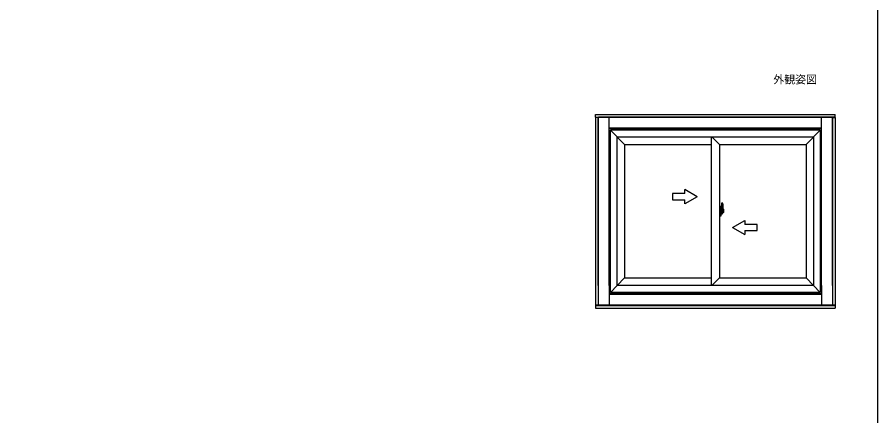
# Model space of a CAD drawing. Units: millimetres, scale not verified. Extents: x -525 to 525, y -783 to 779.
# Drawn here: x -106 to 525, y -288 to 4 of the extents above; entities that cross this region are included whole.
import ezdxf
from ezdxf.enums import TextEntityAlignment as Align

# ---------------------------------------------------------------- set-up
doc = ezdxf.new("R2010")
doc.units = ezdxf.units.MM
doc.header["$LTSCALE"] = 4
for name, color, linetype in [('0-1_USER1', 3, 'Continuous'), ('0-6_YKK_A1', 4, 'Continuous'), ('0-8_YKK_ZWAK', 7, 'Continuous')]:
    doc.layers.add(name, color=color, linetype=linetype)
doc.styles.add('ＭＳ ゴシック', font='')
doc.styles.get('ＭＳ ゴシック').set_extended_font_data('MS Gothic')

msp = doc.modelspace()

# ---------------------------------------------------------------- linework, layer by layer
at = {"layer": '0-6_YKK_A1'}
for p, q in [((318.127, -67.358), (493.727, -67.358)), ((318.127, -69.328), (318.127, -67.358)), ((318.127, -69.328), (493.727, -69.328)), ((318.277, -69.383), (318.277, -69.358)), ((318.277, -69.358), (328.127, -69.358)), ((318.657, -69.383), (318.657, -69.358)), ((319.927, -69.383), (319.927, -69.358)), ((320.127, -192.492), (320.127, -69.358)), ((320.327, -69.328), (320.327, -69.358)), ((491.527, -69.358), (320.327, -69.358)), ((328.127, -192.492), (328.127, -69.358)), ((483.727, -192.492), (483.727, -69.358)), ((493.577, -69.358), (483.727, -69.358)), ((491.527, -69.328), (491.527, -69.358)), ((491.727, -192.492), (491.727, -69.358)), ((491.927, -69.383), (491.927, -69.358)), ((493.197, -69.383), (493.197, -69.358)), ((493.577, -69.383), (493.577, -69.358)), ((493.727, -69.328), (493.727, -67.358)), ((318.127, -69.383), (318.127, -206.933)), ((320.097, -69.383), (318.127, -69.383)), ((320.097, -69.383), (320.097, -206.933)), ((491.757, -69.383), (491.757, -206.933)), ((491.757, -69.383), (493.727, -69.383)), ((493.727, -69.383), (493.727, -206.933)), ((483.727, -77.346), (328.127, -77.346)), ((483.727, -77.858), (328.127, -77.858)), ((329.127, -197.458), (329.127, -78.858)), ((482.727, -78.858), (329.127, -78.858)), ((329.127, -78.858), (334.027, -83.758)), ((482.727, -78.858), (477.827, -83.758)), ((482.727, -78.858), (482.727, -197.458)), ((339.427, -89.358), (334.027, -83.958)), ((402.827, -83.758), (402.827, -192.558)), ((409.027, -89.358), (403.427, -83.758)), ((472.427, -89.358), (477.827, -83.958)), ((477.827, -83.758), (477.827, -192.558)), ((339.427, -89.358), (402.827, -89.358)), ((409.027, -89.358), (409.027, -186.958)), ((409.027, -89.358), (472.427, -89.358)), ((472.427, -89.358), (472.427, -186.958)), ((383.551, -125.227), (374.551, -125.227)), ((383.551, -125.227), (383.551, -122.281)), ((392.551, -127.477), (383.551, -122.281)), ((392.551, -127.477), (383.551, -132.673)), ((383.551, -132.673), (383.551, -129.727)), ((410.427, -132.21), (410.427, -136.728)), ((411.346, -132.19), (410.479, -132.16)), ((411.88, -138.158), (408.679, -138.158)), ((409.027, -134.658), (409.027, -141.658)), ((409.829, -134.686), (409.027, -134.658)), ((409.877, -134.728), (409.877, -136.658)), ((409.877, -134.728), (410.081, -134.735)), ((409.877, -134.736), (409.877, -136.658)), ((409.877, -136.608), (410.177, -136.608)), ((409.877, -136.658), (410.129, -136.667)), ((409.877, -136.658), (410.127, -136.658)), ((409.957, -136.658), (409.957, -136.661)), ((410.081, -137.489), (410.081, -138.826)), ((410.127, -136.658), (410.127, -136.608)), ((410.177, -134.835), (410.177, -136.608)), ((410.177, -137.342), (410.177, -136.717)), ((410.378, -137.011), (410.177, -137.008)), ((410.427, -136.649), (410.427, -139.809)), ((410.427, -137.061), (410.427, -139.254)), ((410.652, -136.424), (411.427, -136.424)), ((411.425, -138.643), (411.427, -138.548)), ((411.425, -138.622), (411.427, -138.548)), ((411.427, -138.543), (411.427, -136.424)), ((411.427, -138.548), (411.427, -138.543)), ((411.827, -136.698), (411.827, -139.132)), ((409.829, -141.63), (409.027, -141.658)), ((409.877, -139.658), (410.129, -139.649)), ((409.877, -139.658), (409.877, -141.58)), ((409.877, -141.588), (409.877, -139.658)), ((409.877, -139.658), (410.127, -139.658)), ((409.877, -139.708), (410.177, -139.708)), ((409.877, -141.588), (410.081, -141.581)), ((409.957, -139.658), (409.957, -139.655)), ((410.127, -139.658), (410.127, -139.708)), ((410.177, -139.599), (410.177, -138.973)), ((410.177, -139.308), (410.378, -139.304)), ((410.177, -141.481), (410.177, -139.708)), ((410.652, -140.034), (411.027, -140.034)), ((411.731, -139.232), (411.36, -139.245)), ((418.538, -149.977), (427.538, -144.781)), ((427.538, -144.781), (427.538, -147.727)), ((418.538, -149.977), (427.538, -155.173)), ((436.538, -147.727), (427.538, -147.727)), ((436.538, -152.227), (436.538, -147.727)), ((427.538, -152.227), (427.538, -155.173)), ((427.538, -152.227), (436.538, -152.227)), ((339.427, -186.958), (334.027, -192.358)), ((409.027, -186.958), (403.427, -192.558)), ((409.027, -186.958), (472.427, -186.958)), ((472.427, -186.958), (477.827, -192.358)), ((320.127, -192.492), (320.127, -206.958)), ((328.127, -192.492), (328.127, -206.958)), ((329.127, -197.458), (334.027, -192.558)), ((477.827, -192.558), (334.027, -192.558)), ((482.727, -197.458), (477.827, -192.558)), ((483.727, -192.492), (483.727, -206.958)), ((491.727, -192.492), (491.727, -206.958)), ((483.727, -198.458), (328.127, -198.458)), ((483.727, -198.97), (328.127, -198.97)), ((482.727, -197.458), (329.127, -197.458)), ((320.097, -206.933), (318.127, -206.933)), ((318.127, -206.988), (493.727, -206.988)), ((318.127, -206.988), (318.127, -208.958)), ((318.277, -206.933), (318.277, -206.958)), ((318.277, -206.958), (328.127, -206.958)), ((318.657, -206.933), (318.657, -206.958)), ((319.927, -206.933), (319.927, -206.958)), ((491.527, -206.958), (320.327, -206.958)), ((320.327, -206.988), (320.327, -206.958)), ((493.577, -206.958), (483.727, -206.958)), ((491.527, -206.988), (491.527, -206.958)), ((491.757, -206.933), (493.727, -206.933)), ((491.927, -206.933), (491.927, -206.958)), ((493.197, -206.933), (493.197, -206.958)), ((493.577, -206.933), (493.577, -206.958)), ((493.727, -206.988), (493.727, -208.958)), ((318.127, -208.958), (493.727, -208.958))]:
    msp.add_line(p, q, dxfattribs=at)
for points in [[(334.027, -192.558), (334.027, -83.758), (477.827, -83.758)], [(339.427, -89.358), (339.427, -186.958), (402.827, -186.958)], [(374.551, -125.227), (374.551, -129.727), (383.551, -129.727)], [(410.081, -137.489), (410.082, -137.489), (410.099, -137.486), (410.118, -137.475), (410.143, -137.451), (410.169, -137.398), (410.177, -137.342)], [(410.177, -138.973), (410.176, -138.956), (410.162, -138.899), (410.148, -138.873), (410.129, -138.849), (410.112, -138.836), (410.092, -138.828), (410.081, -138.826)], [(411.027, -140.034), (411.071, -139.973), (411.092, -139.94)]]:
    msp.add_lwpolyline(points, dxfattribs=at)
for centre, radius, start, end in [((410.477, -132.21), 0.05, 88, 180), ((411.343, -132.29), 0.1, 9.79346, 88), ((385.327, -136.78), 26.5, 0.17857, 9.79346), ((409.827, -134.736), 0.05, 0, 88), ((410.077, -134.835), 0.1, 0, 88), ((410.127, -136.717), 0.05, 0, 88.00001), ((410.377, -137.061), 0.05, 0, 89), ((410.652, -136.649), 0.225, 90, 180), ((408.811, -138.664), 2.614, 347.14856, 0.4638), ((409.827, -141.58), 0.05, 272, 0), ((410.077, -141.481), 0.1, 272, 0), ((410.127, -139.599), 0.05, 271.99999, 0), ((410.377, -139.254), 0.05, 270.99998, 0), ((410.652, -139.809), 0.225, 180, 270), ((408.811, -138.664), 2.614, 330.76878, 347.14856), ((411.727, -139.132), 0.1, 272, 0)]:
    msp.add_arc(centre, radius, start, end, dxfattribs=at)
at = {"layer": '0-8_YKK_ZWAK'}
msp.add_lwpolyline([(-525, -783.2), (525, -783.2), (525, 746.8)], dxfattribs=at)

# ---------------------------------------------------------------- texts
at = {"layer": '0-1_USER1', "style": 'ＭＳ ゴシック'}
msp.add_text('外観姿図', height=5.865, dxfattribs=at).set_placement((448.424, -46.402), align=Align.BOTTOM_LEFT)

doc.saveas('drawing.dxf')
